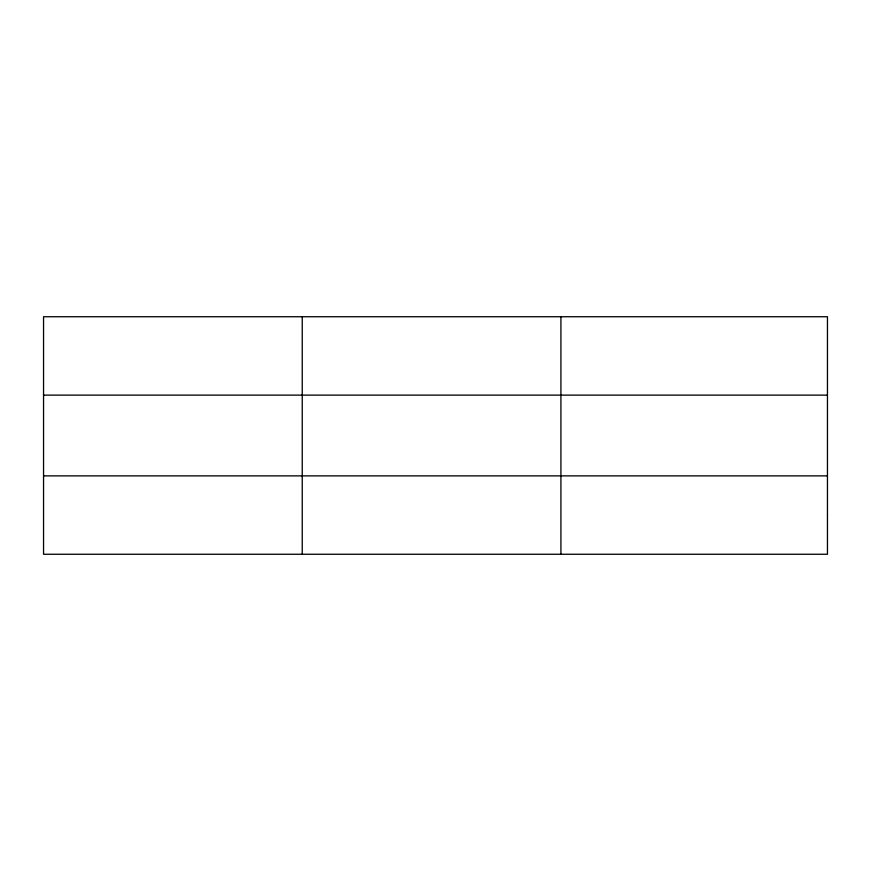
<?xml version="1.0" encoding="UTF-8"?>
<svg xmlns="http://www.w3.org/2000/svg" width="871" height="871" viewBox="0 0 871 871"><rect width="100%" height="100%" fill="white"/><g stroke="black" fill="none" stroke-linecap="round" stroke-linejoin="round"><path stroke-width="1.31" d="M302.237 316.739L302.237 554.261M560.924 316.739L560.924 554.261M43.55 395.118L827.45 395.118M43.55 475.882L827.45 475.882M827.45 515.066L827.45 554.261L43.55 554.261L43.55 316.739L827.45 316.739L827.45 515.066"/></g></svg>
